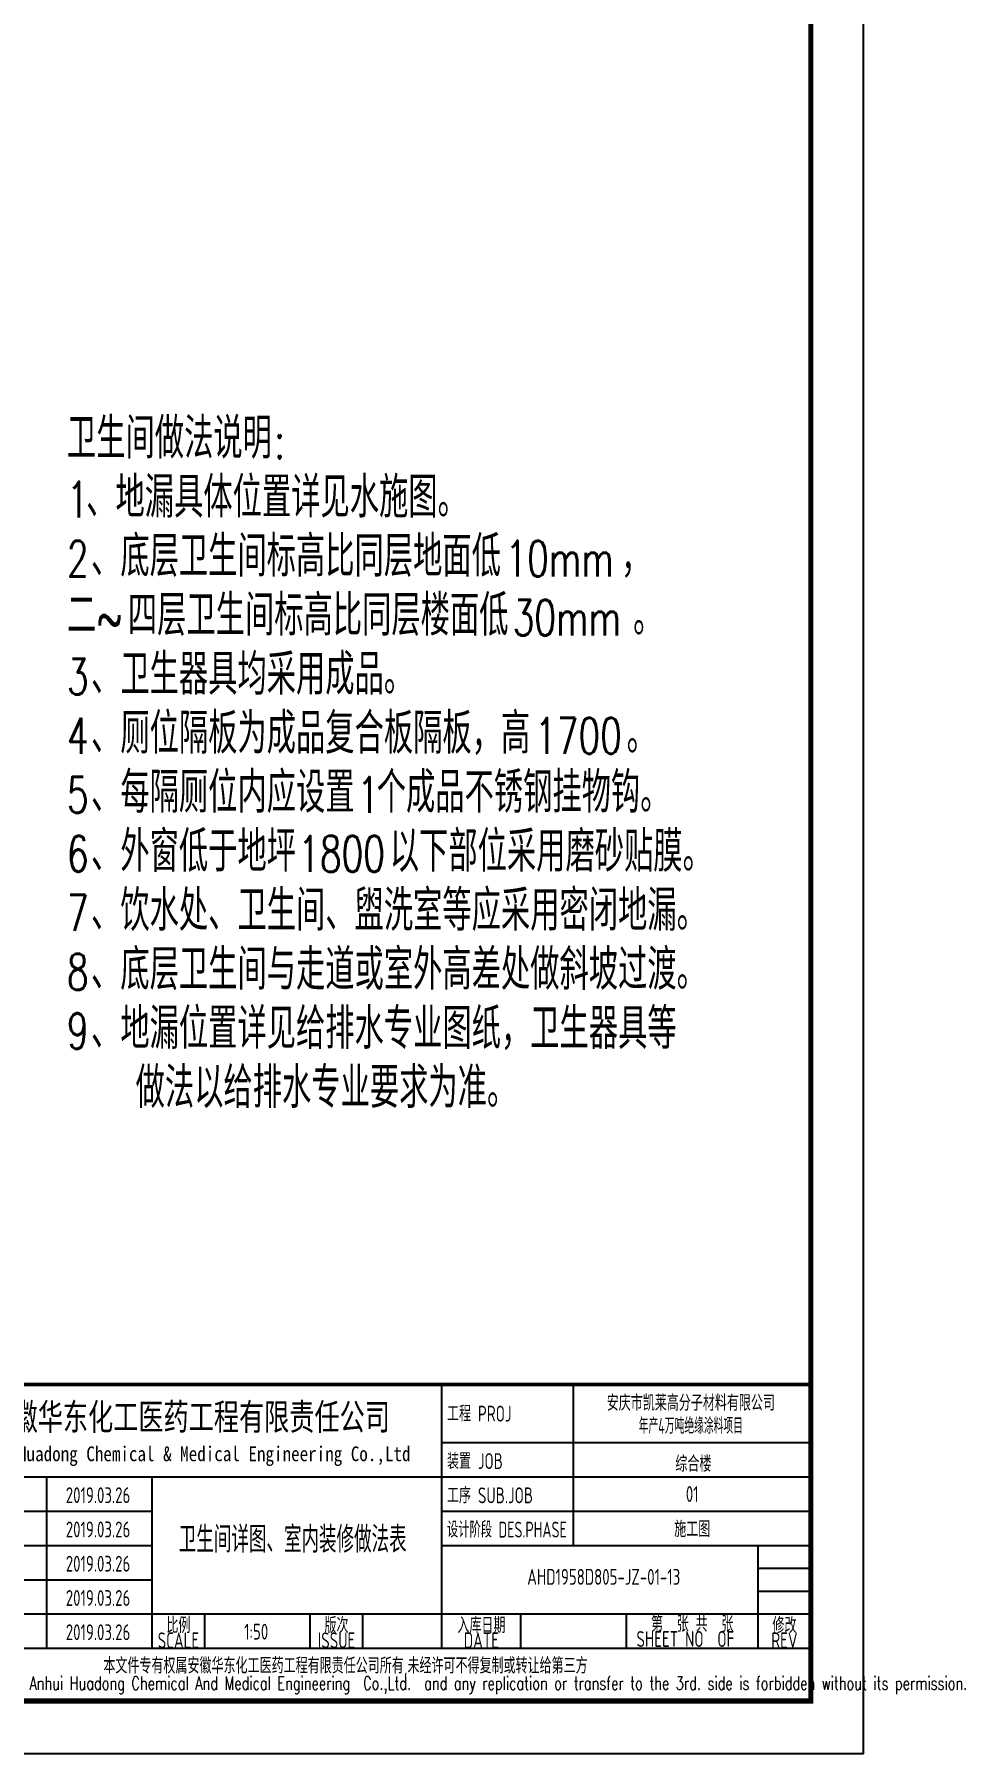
# Model space of a CAD drawing. Extents: x 5904849 to 6011887, y -826029 to -177002.
# Drawn here: x 5939033 to 5947868, y -826029 to -809720 of the extents above; entities that cross this region are included whole.
import ezdxf
from ezdxf.enums import TextEntityAlignment as Align

# ---------------------------------------------------------------- set-up
doc = ezdxf.new("R2010")
doc.units = 0
doc.header["$LTSCALE"] = 1000
doc.header["$MEASUREMENT"] = 0
doc.layers.get('0').update_dxf_attribs({"linetype": 'CONTINUOUS'})
doc.layers.add('PUB_TEXT', color=7, linetype='CONTINUOUS')
doc.layers.add('PUB_TITLE', color=4, linetype='CONTINUOUS')
doc.styles.add('_TCH_DIM', font='SIMPLEX', dxfattribs={"bigfont": 'GBCBIG'})
doc.styles.add('AHD', font='sceie.shx', dxfattribs={"width": 0.7, "bigfont": 'sceic.shx'})
doc.styles.add('ECEC_TQ', font='txt_l.shx', dxfattribs={"bigfont": 'hztxt_l.shx'})
doc.styles.add('sceie', font='sceie.shx', dxfattribs={"bigfont": 'sceic.shx'})
doc.styles.add('宋体', font='', dxfattribs={"width": 0.7})
doc.styles.get('宋体').set_extended_font_data('SimSun')

msp = doc.modelspace()

# ---------------------------------------------------------------- linework, layer by layer
for p, q in [((5942899.4, -825028.7), (5942899.4, -822528.7)), ((5944149.4, -824053.7), (5944149.4, -822528.7)), ((5946399.4, -825528.7), (5946399.4, -822528.7)), ((5942899.4, -823078.7), (5946399.4, -823078.7)), ((5937399.4, -823403.7), (5942899.4, -823403.7)), ((5939149.4, -825028.7), (5939149.4, -823403.7)), ((5939149.4, -825028.7), (5939149.4, -823403.7)), ((5940149.4, -825028.7), (5940149.4, -823403.7)), ((5940149.4, -825028.7), (5940149.4, -823403.7)), ((5942899.4, -823403.7), (5946399.4, -823403.7)), ((5937399.4, -823728.7), (5940149.4, -823728.7)), ((5942899.4, -823728.7), (5946399.4, -823728.7)), ((5937399.4, -824053.7), (5940149.4, -824053.7)), ((5942899.4, -824053.7), (5946399.4, -824053.7)), ((5945899.4, -825028.7), (5945899.4, -824053.7)), ((5937399.4, -824378.7), (5940149.4, -824378.7)), ((5945899.4, -824270.3), (5946399.4, -824270.3)), ((5945899.4, -824487), (5946399.4, -824487)), ((5937399.4, -824703.7), (5940149.4, -824703.7)), ((5940149.4, -824703.7), (5946399.4, -824703.7)), ((5940649.4, -825028.7), (5940649.4, -824703.7)), ((5941649.4, -825028.7), (5941649.4, -824703.7)), ((5942149.4, -825028.7), (5942149.4, -824703.7)), ((5943649.4, -825028.7), (5943649.4, -824703.7)), ((5944649.4, -825028.7), (5944649.4, -824703.7)), ((5937399.4, -825028.7), (5946399.4, -825028.7)), ((5937399.4, -825528.7), (5946399.4, -825528.7))]:
    msp.add_line(p, q)
at = {"const_width": 35}
msp.add_lwpolyline([(5946399.4, -822528.7), (5937399.4, -822528.7)], dxfattribs=at)
at = {"layer": 'PUB_TITLE', "color": 4}
msp.add_lwpolyline([(5904849.4, -826028.7), (5946899.4, -826028.7), (5946899.4, -796328.7), (5904849.4, -796328.7)], close=True, dxfattribs=at)
at = {"layer": 'PUB_TITLE', "color": 4, "const_width": 50}
msp.add_lwpolyline([(5906099.4, -825528.7), (5946399.4, -825528.7), (5946399.4, -796828.7), (5906099.4, -796828.7)], close=True, dxfattribs=at)

# ---------------------------------------------------------------- texts
for s, height, style, width, p in [('安庆市凯莱高分子材料有限公司', 150, 'sceie', 0.8, (5945261.2, -822693.6)), ('安徽华东化工医药工程有限责任公司', 250, '宋体', 0.7, (5940496.8, -822828.7)), ('年产4万吨绝缘涂料项目', 150, 'sceie', 0.65, (5945261.2, -822911.1)), ('Anhui Huadong Chemical & Medical Engineering Co.,Ltd', 140, '宋体', 0.85, (5940496.8, -823203.7)), ('综合楼', 150, 'sceie', 0.8, (5945285.1, -823271.7)), ('2019.03.26', 150, 'AHD', 0.8, (5939636.8, -823577)), ('01', 150, 'sceie', 0.8, (5945274.4, -823566.2)), ('2019.03.26', 150, 'AHD', 0.8, (5939636.8, -823902)), ('卫生间详图、室内装修做法表', 250, 'AHD', 0.7, (5941483.8, -823983.6)), ('施工图', 150, 'sceie', 0.8, (5945274.4, -823891.2)), ('2019.03.26', 150, 'AHD', 0.8, (5939636.8, -824227)), ('2019.03.26', 150, 'AHD', 0.8, (5939636.8, -824552)), ('比例', 150, 'sceie', 0.8, (5940399.4, -824803.7)), ('版次', 150, 'sceie', 0.8, (5941899.4, -824803.7)), ('入库日期', 150, 'sceie', 0.8, (5943274.4, -824803.7)), ('第  张 共  张', 150, 'sceie', 0.8, (5945274.4, -824791.2)), ('修改', 150, 'sceie', 0.8, (5946149.4, -824803.7)), ('2019.03.26', 150, 'AHD', 0.8, (5939636.8, -824877)), ('SCALE', 150, 'sceie', 0.8, (5940399.4, -824953.7)), ('1:50', 150, 'sceie', 0.8, (5941137.3, -824872.1)), ('ISSUE', 150, 'sceie', 0.8, (5941899.4, -824953.7)), ('DATE', 150, 'sceie', 0.8, (5943274.4, -824953.7)), ('SHEET NO  OF  ', 150, 'sceie', 0.8, (5945274.4, -824941.2)), ('REV', 150, 'sceie', 0.8, (5946149.4, -824953.7)), ('本文件专有权属安徽华东化工医药工程有限责任公司所有,未经许可不得复制或转让给第三方', 150, 'sceie', 0.8, (5941984.9, -825203.1)), ('The proprietary right of this document belongs to Anhui Huadong Chemical And Medical Engineering  Co.,Ltd.  and any replication or transfer to the 3rd. side is forbidden without its permission. ', 125, 'ECEC_TQ', 0.72, (5941899.4, -825378.7))]:
    msp.add_text(s, height=height, dxfattribs=dict(style=style, width=width)).set_placement(p, align=Align.MIDDLE)
at = {"style": 'sceie'}
for s, width, p in [('工程 PROJ', 0.8, (5942947.8, -822878.7)), ('装置 JOB', 0.8, (5942947.8, -823328.7)), ('工序 SUB.JOB', 0.8, (5942947.8, -823653.7)), ('设计阶段 DES.PHASE', 0.75, (5942947.8, -823978.7))]:
    msp.add_text(s, height=150, dxfattribs=dict(at, width=width)).set_placement(p)
at = {"style": 'sceie', "width": 0.8}
msp.add_attdef('AHD1958D805-JZ-01-13', text='200320-02-040', height=150, dxfattribs=at).set_placement((5944434.8, -824351.8), align=Align.MIDDLE)
at = {"layer": 'PUB_TEXT', "style": '_TCH_DIM'}
for s, height, p in [('卫生间做法说明', 385.82, (5939341.9, -813743.3)), ('、地漏具体位置详见水施图。', 385.816, (5939524.8, -814303.3)), ('、底层卫生间标高比同层地面低', 385.816, (5939570.5, -814863.3)), ('，', 385.8, (5944599.6, -814863.3)), ('二', 385.8, (5939341.9, -815423.3)), ('四层卫生间标高比同层楼面低', 385.816, (5939919.9, -815423.3)), ('。', 385.8, (5944713.9, -815423.3)), ('、卫生器具均采用成品。', 385.816, (5939570.5, -815983.3)), ('、厕位隔板为成品复合板隔板，高', 385.816, (5939570.5, -816543.3)), ('。', 385.8, (5944651.9, -816543.3)), ('、每隔厕位内应设置', 385.82, (5939570.5, -817103.3)), ('个成品不锈钢挂物钩。', 385.82, (5942281, -817103.3)), ('、外窗低于地坪', 385.82, (5939570.5, -817663.3)), ('以下部位采用磨砂贴膜。', 385.816, (5942405, -817663.3)), ('、饮水处、卫生间、盥洗室等应采用密闭地漏。', 385.816, (5939570.5, -818223.3)), ('、底层卫生间与走道或室外高差处做斜坡过渡。', 385.816, (5939570.5, -818783.3)), ('、地漏位置详见给排水专业图纸，卫生器具等', 385.816, (5939570.5, -819343.3)), ('做法以给排水专业要求为准。', 385.816, (5939993.4, -819903.3))]:
    msp.add_text(s, height=height, dxfattribs=at).set_placement(p)
at = {"layer": 'PUB_TEXT', "style": '_TCH_DIM', "width": 0.705882}
for s, p in [(':', (5941307.9, -813743.3)), ('1', (5939341.9, -814303.3)), ('2', (5939341.9, -814863.3)), ('10mm', (5943502.4, -814863.3)), ('30mm', (5943571, -815423.3)), ('~', (5939622.8, -815423.3)), ('3', (5939341.9, -815983.3)), ('4', (5939341.9, -816543.3)), ('1700', (5943783.3, -816543.3)), ('5', (5939341.9, -817103.3)), ('1', (5942098.2, -817103.3)), ('6', (5939341.9, -817663.3)), ('1800', (5941536.5, -817663.3)), ('7', (5939341.9, -818223.3)), ('8', (5939341.9, -818783.3)), ('9', (5939341.9, -819343.3))]:
    msp.add_text(s, height=340, dxfattribs=at).set_placement(p)

doc.saveas('drawing.dxf')
